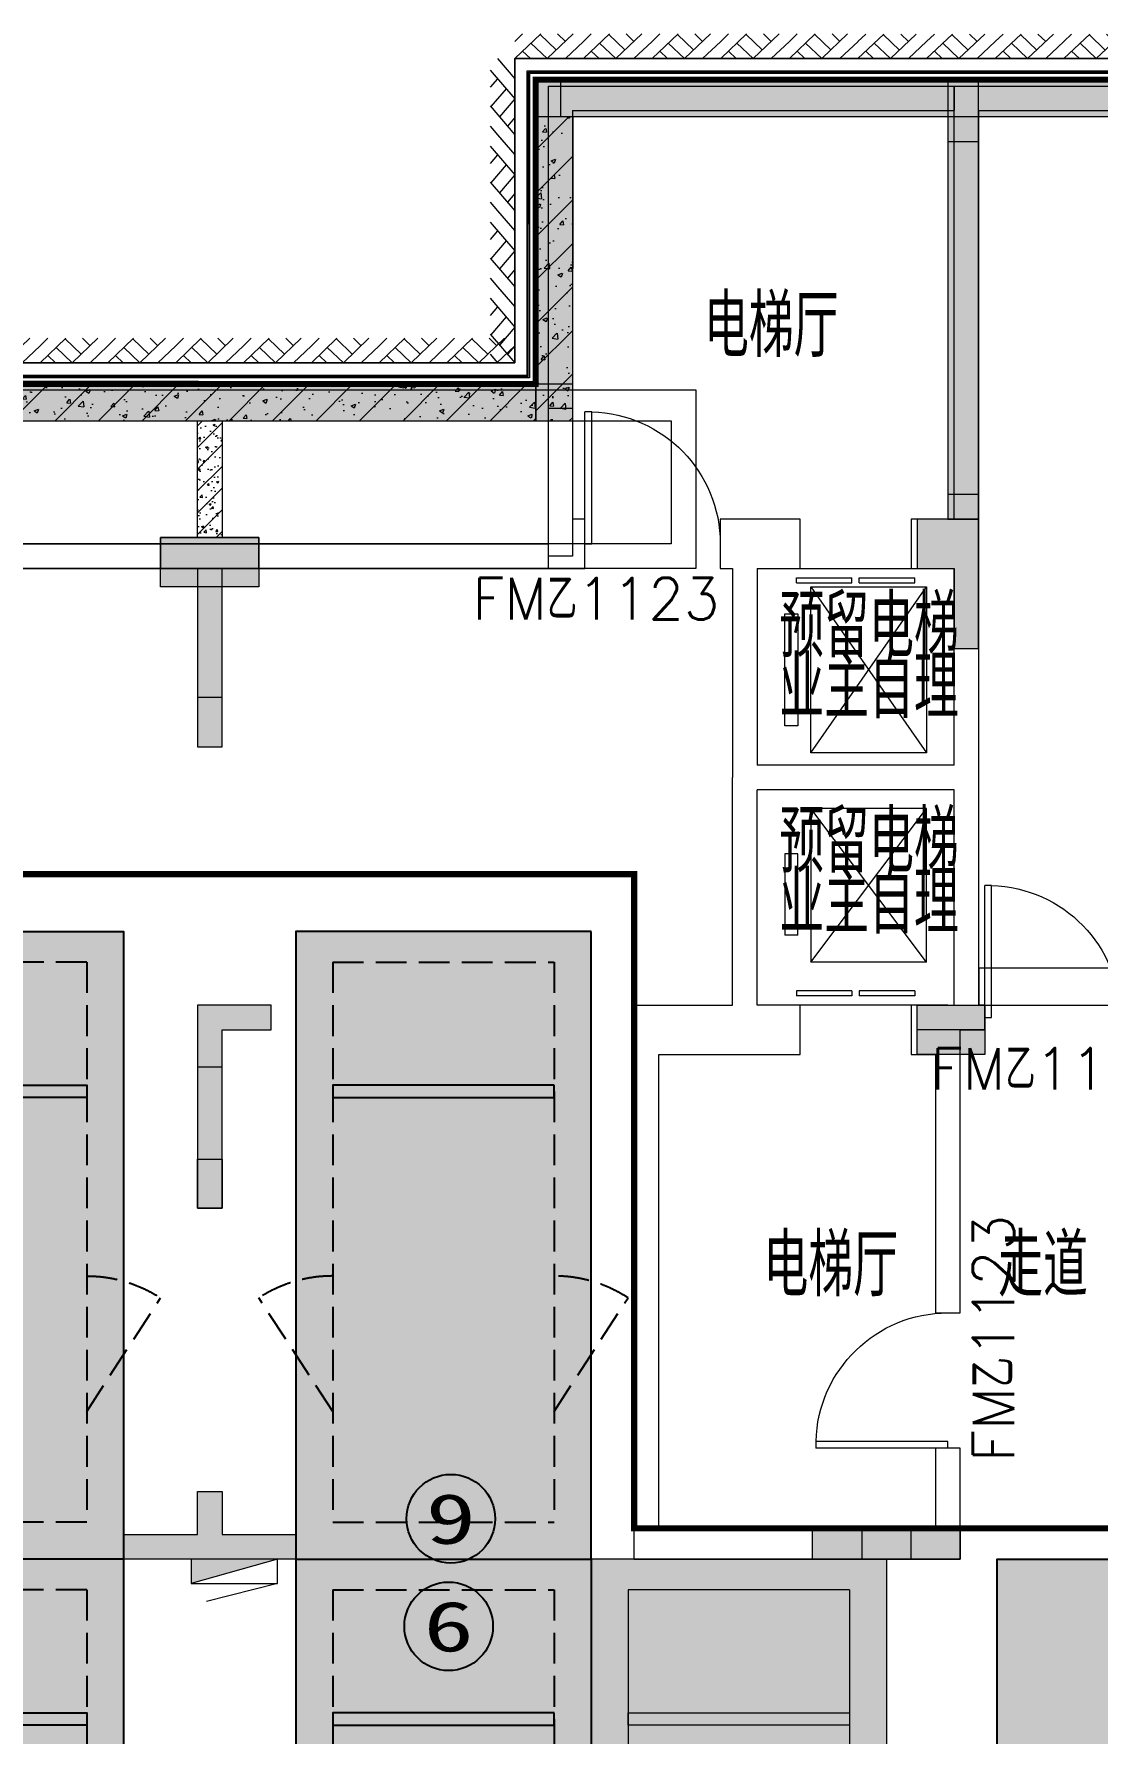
# Model space of a CAD drawing. Extents: x -264757 to 86229, y 4049843 to 4347093.
# Drawn here: x -87418 to -78778, y 4305894 to 4319701 of the extents above; entities that cross this region are included whole.
import ezdxf
from ezdxf.enums import TextEntityAlignment as Align

# ---------------------------------------------------------------- set-up
doc = ezdxf.new("R2010")
doc.units = 0
doc.header["$LTSCALE"] = 1000
doc.header["$MEASUREMENT"] = 0
doc.linetypes.add('AX-01DK-PB01$1$A-001-车位参照B1$0$A-001-车位参照B1$0$A-001-车位参照B1$0$A-H4-001-基本图形$0$A-001-车位B1$0$DASH', pattern=[0.35, 0.25, -0.1])
doc.linetypes.add('DASH', pattern=[0.35, 0.25, -0.1])
doc.layers.add('AX-01DK-PB01$0$AX-001DK-01-PB01-02$0$A-3-WinF(Text)', color=8, linetype='Continuous', plot=False)
for name, color, linetype in [('不利因素1-紧邻消火栓', 7, 'Continuous'), ('不利因素6-双面靠墙', 7, 'Continuous'), ('不可售车位', 255, 'Continuous'), ('子母车位', 7, 'Continuous'), ('普通车位', 7, 'Continuous')]:
    doc.layers.add(name, color=color, linetype=linetype)
doc.layers.add('无关图层', color=8, linetype='Continuous', lineweight=0)
doc.layers.add('车位归属楼栋范围线', color=7, linetype='Continuous', true_color=0x19e6c7)
doc.styles.add('AX-01DK-PB01$0$AX-001DK-01-PB01-02$0$_TCH_WINDOW', font='SIMPLEX', dxfattribs={"bigfont": 'GBCBIG'})
doc.styles.add('AX-01DK-PB01$0$Standard', font='gbenor.shx', dxfattribs={"bigfont": 'gbcbig.shx'})
doc.styles.add('SX-ACK-PB01-WNC-ALL$0$黑体', font='simhei.ttf')
doc.styles.add('黑体', font='simhei.ttf')

# ---------------------------------------------------------------- blocks, each defined once
blk = doc.blocks.new('A$C741380cb')
at = {"layer": '子母车位', "true_color": 0x0617f9}
h = blk.add_hatch(color=5, dxfattribs=at)
h.dxf.hatch_style = 1
h.paths.add_polyline_path([(2400, 0), (2400, -10400), (0, -10400), (0, 0)])
blk = doc.blocks.new('子母车位1')
at = {"layer": '子母车位', "color": 8, "linetype": 'AX-01DK-PB01$1$A-001-车位参照B1$0$A-001-车位参照B1$0$A-001-车位参照B1$0$A-H4-001-基本图形$0$A-001-车位B1$0$DASH'}
for p, q in [((330318, -478521), (332118, -478521)), ((330318, -478521), (330318, -483071, 0)), ((332118, -478521), (332118, -483071, 0)), ((330318, -483071, 0), (332118, -483071, 0)), ((330318, -483621, 0), (332118, -483621, 0)), ((330318, -483621, 0), (330318, -488371)), ((332118, -483621, 0), (332118, -488371)), ((330318, -488371), (332118, -488371))]:
    blk.add_line(p, q, dxfattribs=at)
at = {"layer": '子母车位', "color": 83}
for p, q in [((330018, -483371, 0), (330018, -488671)), ((330018, -483371, 0), (332418, -483371, 0)), ((332418, -483371, 0), (332418, -488671)), ((330018, -488671), (332418, -488671))]:
    blk.add_line(p, q, dxfattribs=at)
blk.add_lwpolyline([(332418, -478271), (330018, -478271), (330018, -483371), (332418, -483371)], close=True, dxfattribs=at)
at = {"layer": '子母车位'}
blk.add_lwpolyline([(332118, -479521), (330318, -479521), (330318, -479621), (332118, -479621)], close=True, dxfattribs=at)
at = {"layer": '子母车位', "linetype": 'AX-01DK-PB01$1$A-001-车位参照B1$0$A-001-车位参照B1$0$A-001-车位参照B1$0$A-H4-001-基本图形$0$A-001-车位B1$0$DASH'}
for points in [[(330318, -482171), (329718, -481249)], [(332118, -482171), (332718, -481249)]]:
    blk.add_lwpolyline(points, dxfattribs=at)
at = {"layer": '子母车位', "elevation": 0}
blk.add_lwpolyline([(332118, -484621), (330318, -484621), (330318, -484721), (332118, -484721)], close=True, dxfattribs=at)
at = {"layer": '子母车位', "linetype": 'AX-01DK-PB01$1$A-001-车位参照B1$0$A-001-车位参照B1$0$A-001-车位参照B1$0$A-H4-001-基本图形$0$A-001-车位B1$0$DASH', "elevation": 0}
for points in [[(330318, -487471), (329718, -486549)], [(332118, -487471), (332718, -486549)]]:
    blk.add_lwpolyline(points, dxfattribs=at)
at = {"layer": '子母车位', "linetype": 'AX-01DK-PB01$1$A-001-车位参照B1$0$A-001-车位参照B1$0$A-001-车位参照B1$0$A-H4-001-基本图形$0$A-001-车位B1$0$DASH'}
for centre, start, end in [((330318, -482171, 0), 89.9997, 123.0554), ((332118, -482171, 0), 56.9439, 89.9997), ((330318, -487471), 89.9997, 123.0554), ((332118, -487471), 56.9439, 89.9997)]:
    blk.add_arc(centre, 1100, start, end, dxfattribs=at)
at = {"layer": '子母车位', "rotation": 179.9996583709065}
blk.add_blockref('A$C741380cb', (332418, -488671), dxfattribs=at)
blk = doc.blocks.new('A$C7e5eb487')
at = {"layer": '普通车位', "true_color": 0xf18f8e}
h = blk.add_hatch(color=11, dxfattribs=at)
h.dxf.hatch_style = 1
h.paths.add_polyline_path([(2400, 0), (2400, -5300), (0, -5300), (0, 0)])
blk = doc.blocks.new('普通车位')
at = {"layer": '无关图层'}
for p, q in [((-2.253, 3.186), (0.077, 3.764)), ((1.352, -1.38), (0.077, 3.764)), ((-1.889, 2.967), (-0.142, 3.4)), ((1.001, -1.21), (-0.142, 3.4)), ((-0.977, -1.958), (-2.253, 3.186)), ((-0.746, -1.643), (-1.889, 2.967)), ((-0.746, -1.643), (1.001, -1.21)), ((-0.977, -1.958), (1.352, -1.38))]:
    blk.add_line(p, q, dxfattribs=at)
for points in [[(0.074, 2.527), (0.879, 1.777)], [(-1.673, 2.094), (-2.033, 1.054)]]:
    blk.add_lwpolyline(points, dxfattribs=at)
blk.add_lwpolyline([(0.76, -0.239), (-0.987, -0.673), (-1.011, -0.575), (0.736, -0.142)], close=True, dxfattribs=at)
for centre, start, end in [((0.074, 2.527), 283.9287, 316.9845), ((-1.673, 2.094), 250.873, 283.9287)]:
    blk.add_arc(centre, 1.1, start, end, dxfattribs=at)
at = {"layer": '普通车位', "xscale": -0.0009999999999999812, "yscale": 0.0009999999999999812, "zscale": 0.0009999999999999812, "rotation": 13.92873520577783}
blk.add_blockref('A$C7e5eb487', (0.077, 3.764), dxfattribs=at)
blk = doc.blocks.new('20200722.21175556')
at = {"layer": '不利因素1-紧邻消火栓', "true_color": 0x3c6a45}
h = blk.add_hatch(color=97, dxfattribs=at)
h.dxf.hatch_style = 1
edge = h.paths.add_edge_path()
edge.add_arc((360, 360), 360, 0, 360)
at = {"layer": '不利因素1-紧邻消火栓'}
blk.add_circle((360, 360), 360, dxfattribs=at)
at = {"layer": '不利因素1-紧邻消火栓', "style": '黑体', "width": 1.390625}
blk.add_text('9', height=407, dxfattribs=at).set_placement((156, 156), (564, 156), align=Align.FIT)
blk = doc.blocks.new('SX-ACK-PB01-WNC-ALL$0$20200722.21183455')
at = {"layer": '不利因素6-双面靠墙', "true_color": 0xf2b47b}
h = blk.add_hatch(color=31, dxfattribs=at)
h.dxf.hatch_style = 1
edge = h.paths.add_edge_path()
edge.add_arc((360, 360), 360, 0, 360)
at = {"layer": '不利因素6-双面靠墙'}
blk.add_circle((360, 360), 360, dxfattribs=at)
at = {"layer": '不利因素6-双面靠墙', "style": 'SX-ACK-PB01-WNC-ALL$0$黑体', "width": 1.390625}
blk.add_text('6', height=407, dxfattribs=at).set_placement((156, 156), (564, 156), align=Align.FIT)
blk = doc.blocks.new('销控车位')
at = {"layer": '不可售车位', "true_color": 0x757b8a}
h = blk.add_hatch(color=8, dxfattribs=at)
h.dxf.hatch_style = 1
h.paths.add_polyline_path([(2400, 0), (2400, -5300), (0, -5300), (0, 0)])
at = {"layer": '不可售车位', "color": 8, "true_color": 0x757b8a}
blk.add_lwpolyline([(2400, 0), (2400, -5300), (0, -5300), (0, 0)], close=True, dxfattribs=at)
blk = doc.blocks.new('AX-01DK-PB01$1$$LinePat$素土夯实')
at = {"layer": '无关图层'}
for p, q in [((0, -210), (210, 0)), ((120, -300), (420, 0)), ((420, 0), (608, -188)), ((495, -300), (795, 0)), ((615, 0), (705, -90)), ((315, -105), (502, -293)), ((210, -210), (300, -300)), ((705, -300), (795, -210))]:
    blk.add_line(p, q, dxfattribs=at)
blk = doc.blocks.new('AX-01DK-PB01$0$AX-001DK-01-PP01$0$AX-001DK-01-PP01$0$$DORLIB2D$00000127')
at = {"layer": '无关图层'}
for points in [[(-0.533, 0.795), (-0.533, 0.69)], [(-0.033, 0.795), (-0.533, 0.795)], [(-0.033, 0.795), (-0.033, 0.69)], [(0.533, 0.795), (0.033, 0.795)], [(0.033, 0.795), (0.033, 0.69)], [(0.533, 0.795), (0.533, 0.69)], [(-0.033, 0.69), (-0.533, 0.69)], [(0.533, 0.69), (0.033, 0.69)], [(0.5, 0.5), (-0.5, 0.5)]]:
    blk.add_lwpolyline(points, dxfattribs=at)
blk = doc.blocks.new('AX-01DK-PB01$0$$DorLib2D$00000001')
at = {"layer": '无关图层'}
for p, q in [((0.45, 0.975), (0.5, 0.975)), ((0.45, 0), (0.45, 0.975)), ((0.5, 0), (0.5, 0.975)), ((0.5, 0), (0.45, 0))]:
    blk.add_line(p, q, dxfattribs=at)
at = {"layer": '无关图层', "lineweight": 13}
blk.add_arc((0.475, 0), 0.975, 91.4693, 180, dxfattribs=at)
blk = doc.blocks.new('PX-03CK-XHS$1$$TWTSYS$00000508')
at = {"layer": '无关图层'}
for p, q in [((-0.5, 0.5), (0.324, 1.224)), ((-0.5, 0.5), (-0.5, -0.5)), ((-0.5, -0.5), (0.5, 0.5)), ((0.5, 0.5), (-0.5, 0.5)), ((0.5, -0.5), (0.5, 0.5)), ((-0.5, -0.5), (0.5, -0.5))]:
    blk.add_line(p, q, dxfattribs=at)
blk.add_solid([(0.5, -0.5), (0.5, 0.5), (-0.5, -0.5)], dxfattribs=at)

msp = doc.modelspace()

# ---------------------------------------------------------------- hatches: boundary and pattern name
at = {"layer": '无关图层'}
for points in [[(-83039.1, 4319030.2), (-83339, 4319330.2), (-83339.6, 4316857.8), (-83039.7, 4316557.8)], [(-83139.1, 4319030.2), (-73939.1, 4319030.2), (-73639.1, 4319330.2), (-83139.1, 4319330.2)], [(-79739.9, 4319328.1), (-79989.9, 4319328.1), (-79989.9, 4318828.1), (-79739.9, 4318828.1)], [(-88839.4, 4316557.8), (-83039.7, 4316557.8), (-83039.7, 4316857.8), (-88839.4, 4316857.8)], [(-79939.9, 4315358), (-79939.9, 4314708), (-79739.9, 4314708), (-79739.9, 4315958), (-79989.9, 4315958), (-79989.9, 4315758), (-80239.9, 4315758), (-80239.9, 4315358)], [(-86389.4, 4315608), (-85589, 4315608), (-85589, 4315208), (-86389.4, 4315208)], [(-86089.2, 4313908), (-85889.2, 4313908), (-85889.2, 4314308), (-86089.2, 4314308)], [(-85489, 4311808), (-86089, 4311808), (-86089, 4311308), (-85889, 4311308), (-85889, 4311608), (-85489, 4311608)], [(-79689.7, 4311807.8), (-79689.7, 4311407.8), (-80239.7, 4311407.8), (-80239.7, 4311807.8)], [(-85889, 4310158), (-86089, 4310158), (-86089, 4310558), (-85889, 4310558)], [(-85889.2, 4307508), (-85289.2, 4307508), (-85289.2, 4307308), (-86689.2, 4307308), (-86689.2, 4307508), (-86089.2, 4307508), (-86089.2, 4307858), (-85889.2, 4307858)], [(-80689.6, 4307307.8), (-81089.6, 4307307.8), (-81089.6, 4307557.8), (-80689.6, 4307557.8)], [(-79889.7, 4307307.8), (-80289.7, 4307307.8), (-80289.7, 4307557.8), (-79889.7, 4307557.8)]]:
    msp.add_hatch(color=256, dxfattribs=at).paths.add_polyline_path(points)
h = msp.add_hatch(dxfattribs=at)
h.set_pattern_fill('ARMORED', color=256, scale=50, style=0)
h.set_pattern_definition([(50, (-19706.5, 213900.78), (358.630091, -31.376067), [37.5, -412.5]), (355, (-19706.5, 213900.8), (-69.375667, 376.096067), [30, -330]), (100.4514, (-19676.6, 213898.17), (289.25469, 344.71977), [31.870095, -350.571056]), (46.1842, (-19706.5, 214000.8), (533.620524, -82.759507), [56.25, -618.75]), (96.6356, (-19662.03, 213993.9), (467.33135, 487.058935), [47.805144, -525.8565]), (351.1842, (-19706.5, 214000.8), (467.33097, 487.0593), [45, -495]), (21, (-19656.5, 213975.78), (298.453526, -201.309445), [37.5, -412.5]), (326, (-19656.5, 213975.8), (121.657666, 362.575023), [30, -330]), (71.4514, (-19631.63, 213959), (420.111314, 161.265248), [31.870095, -350.571056]), (37.5, (-19706.5, 213900.78), (6.0799277, 166.446927), [0, -326, 0, -335, 0, -331.25]), (7.5, (-19706.5, 213900.78), (131.534769, 197.205856), [0, -191, 0, -318.5, 0, -126.25]), (327.5, (-19818, 213900.78), (266.911218, -11.277436), [0, -125, 0, -390, 0, -517.5]), (317.5, (-19868, 213900.78), (291.593085, 50.052491), [0, -162.5, 0, -259, 0, -367.5]), (45, (-19706.5, 213900.78), (-176.776695, 176.776695), [])])
h.paths.add_polyline_path([(-83339.4, 4319328.8), (-73639.4, 4319329), (-73639.4, 4319029), (-83339.4, 4319028.8)])
h = msp.add_hatch(color=256, dxfattribs=at)
h.dxf.hatch_style = 1
h.paths.add_polyline_path([(-79989.9, 4319328.1), (-79739.9, 4319328.1), (-79739.9, 4315758), (-79989.9, 4315758)])
h = msp.add_hatch(dxfattribs=at)
h.set_pattern_fill('ARMORED', color=256, scale=50, style=0)
h.set_pattern_definition([(50, (5600.16, -50.47), (358.630091, -31.376067), [37.5, -412.5]), (355, (5600.16, -50.47), (-69.375667, 376.096067), [30, -330]), (100.4514, (5630.04, -53.1), (289.25469, 344.71977), [31.870095, -350.571056]), (46.1842, (5600.16, 49.53), (533.620524, -82.759507), [56.25, -618.75]), (96.6356, (5644.6, 42.63), (467.33135, 487.058935), [47.805144, -525.8565]), (351.1842, (5600.16, 49.53), (467.33097, 487.0593), [45, -495]), (21, (5650.16, 24.53), (298.453526, -201.309445), [37.5, -412.5]), (326, (5650.16, 24.53), (121.657666, 362.575023), [30, -330]), (71.4514, (5675.03, 7.76), (420.111314, 161.265248), [31.870095, -350.571056]), (37.5, (5600.16, -50.47), (6.0799277, 166.446927), [0, -326, 0, -335, 0, -331.25]), (7.5, (5600.16, -50.47), (131.534769, 197.205856), [0, -191, 0, -318.5, 0, -126.25]), (327.5, (5488.66, -50.47), (266.911218, -11.277436), [0, -125, 0, -390, 0, -517.5]), (317.5, (5438.66, -50.47), (291.593085, 50.052491), [0, -162.5, 0, -259, 0, -367.5]), (45, (5600.16, -50.47), (-176.776695, 176.776695), [])])
h.paths.add_polyline_path([(-83039.4, 4319027.6), (-83339.6, 4319027.6), (-83339.6, 4316557.8), (-83039.4, 4316557.8)])
h = msp.add_hatch(dxfattribs=at)
h.set_pattern_fill('ARMORED', color=256, scale=50, style=0)
h.set_pattern_definition([(50, (-19706.68, 215349.77), (358.630091, -31.376067), [37.5, -412.5]), (355, (-19706.68, 215349.77), (-69.375667, 376.096067), [30, -330]), (100.4514, (-19676.8, 215347.15), (289.25469, 344.71977), [31.870095, -350.571056]), (46.1842, (-19706.68, 215449.77), (533.620524, -82.759507), [56.25, -618.75]), (96.6356, (-19662.2, 215442.87), (467.33135, 487.058935), [47.805144, -525.8565]), (351.1842, (-19706.7, 215449.77), (467.33097, 487.0593), [45, -495]), (21, (-19656.68, 215424.77), (298.453526, -201.309445), [37.5, -412.5]), (326, (-19656.68, 215424.77), (121.657666, 362.575023), [30, -330]), (71.4514, (-19631.8, 215408), (420.111314, 161.265248), [31.870095, -350.571056]), (37.5, (-19706.68, 215349.77), (6.0799277, 166.446927), [0, -326, 0, -335, 0, -331.25]), (7.5, (-19706.68, 215349.77), (131.534769, 197.205856), [0, -191, 0, -318.5, 0, -126.25]), (327.5, (-19818.18, 215349.77), (266.911218, -11.277436), [0, -125, 0, -390, 0, -517.5]), (317.5, (-19868.18, 215349.77), (291.593085, 50.052491), [0, -162.5, 0, -259, 0, -367.5]), (45, (-19706.68, 215349.77), (-176.776695, 176.776695), [])])
h.paths.add_polyline_path([(-83339.4, 4316557.8), (-88639.3, 4316557.8), (-88639.4, 4316857.7), (-83339.4, 4316857.8)])
h = msp.add_hatch(dxfattribs=at)
h.set_pattern_fill('ARMORED', color=256, scale=25, style=0)
h.set_pattern_definition([(50, (-101089.75, 4303108.02), (179.315, -15.688), [18.75, -206.25]), (355, (-101089.75, 4303108.02), (-34.6878, 188.048), [15, -165]), (100.4514, (-101074.8, 4303106.71), (144.6273, 172.3599), [15.935, -175.2855]), (46.1842, (-101089.75, 4303158.02), (266.8103, -41.3798), [28.125, -309.375]), (96.6356, (-101067.5, 4303154.57), (233.6657, 243.5295), [23.9026, -262.9282]), (351.1842, (-101089.75, 4303158.02), (233.6655, 243.5297), [22.5, -247.5]), (21, (-101064.75, 4303145.52), (149.2268, -100.6547), [18.75, -206.25]), (326, (-101064.75, 4303145.52), (60.8288, 181.2875), [15, -165]), (71.4514, (-101052.31, 4303137.13), (210.0557, 80.6326), [15.935, -175.2855]), (37.5, (-101089.746, 4303108.02), (3.03996, 83.22346), [0, -163, 0, -167.5, 0, -165.625]), (7.5, (-101089.75, 4303108.02), (65.7674, 98.60293), [0, -95.5, 0, -159.25, 0, -63.125]), (327.5, (-101145.496, 4303108.02), (133.4556, -5.63872), [0, -62.5, 0, -195, 0, -258.75]), (317.5, (-101170.5, 4303108.02), (145.79654, 25.02625), [0, -81.25, 0, -129.5, 0, -183.75]), (45, (-101089.75, 4303108.02), (-88.38835, 88.38835), [])])
h.paths.add_polyline_path([(-85889.4, 4315608), (-86089.4, 4315608), (-86089.4, 4316557.8), (-85889.4, 4316557.8)])
h = msp.add_hatch(color=256, dxfattribs=at)
h.dxf.hatch_style = 1
h.paths.add_polyline_path([(-80239.9, 4315758), (-80239.9, 4315358), (-79939.9, 4315358), (-79939.9, 4314708), (-79739.9, 4314708), (-79739.9, 4315758)])
h = msp.add_hatch(color=256, dxfattribs=at)
h.dxf.hatch_style = 1
h.paths.add_polyline_path([(-86089.4, 4313908), (-85889.4, 4313908), (-85889.4, 4315358), (-85589.4, 4315358), (-85589.4, 4315608), (-86389.4, 4315608), (-86389.4, 4315358), (-86089.4, 4315358)])
h = msp.add_hatch(color=256, dxfattribs=at)
h.dxf.hatch_style = 1
h.paths.add_polyline_path([(-86089.2, 4310158), (-85889.2, 4310158), (-85889, 4311608), (-85489, 4311608), (-85489, 4311808), (-86089.2, 4311808)])
h = msp.add_hatch(color=256, dxfattribs=at)
h.dxf.hatch_style = 1
h.paths.add_polyline_path([(-79689.7, 4311607.8), (-80239.7, 4311607.8), (-80239.7, 4311807.8), (-79689.7, 4311807.8)])
h = msp.add_hatch(color=256, dxfattribs=at)
h.dxf.hatch_style = 1
h.paths.add_polyline_path([(-78589.7, 4311607.8), (-78589.7, 4311207.8), (-78389.7, 4311207.8), (-78389.7, 4311607.8), (-76889.6, 4311607.8), (-76889.6, 4311807.8), (-77239.7, 4311807.8), (-77239.7, 4311807.8), (-79739.7, 4311807.8), (-79739.7, 4311807.8), (-78589.9, 4311807.8), (-78589.9, 4311607.8)])
h = msp.add_hatch(color=256, dxfattribs=at)
h.dxf.hatch_style = 1
h.paths.add_polyline_path([(-86689.2, 4307508), (-86089.2, 4307508), (-86089.2, 4307858), (-85889.2, 4307858), (-85889.2, 4307508), (-85289.2, 4307508), (-85289.2, 4307308), (-86689.2, 4307308)])
h = msp.add_hatch(color=256, dxfattribs=at)
h.dxf.hatch_style = 1
h.paths.add_polyline_path([(-81089.7, 4307557.8), (-79889.7, 4307557.8), (-79889.7, 4307307.8), (-81089.7, 4307307.8)])

# ---------------------------------------------------------------- linework, layer by layer
for p, q in [((-83509.4, 4319500.7), (-83510, 4317027.9)), ((-83510, 4317027.9), (-83509.4, 4319500.7)), ((-73469.5, 4319500.2), (-83509.4, 4319500.7)), ((-83509.4, 4319500.7), (-73469.5, 4319500.2)), ((-83410, 4316927.9), (-83409.4, 4319400.7)), ((-83409.4, 4319400.7), (-73569.5, 4319400.2)), ((-83400, 4316917.9), (-83399.4, 4319390.7)), ((-83399.4, 4319390.7), (-73579.5, 4319390.2)), ((-83389.4, 4319380.7), (-83390, 4316907.9)), ((-73589.5, 4319380.2), (-83389.4, 4319380.7)), ((-83339, 4319330.2), (-83339.6, 4316857.8)), ((-83239.6, 4319278), (-83239.6, 4315358)), ((-83239.6, 4319278), (-79939.6, 4319278)), ((-83139.1, 4319330.2), (-73639.1, 4319330.2)), ((-83139.1, 4319330.2), (-83139.1, 4319030.2)), ((-79939.6, 4319278), (-77039.6, 4319278)), ((-79939.6, 4315758), (-79939.6, 4319278)), ((-79939.6, 4319278), (-79939.6, 4319078)), ((-83139.1, 4319030.2), (-73939.1, 4319030.2)), ((-83039.1, 4319030.2), (-83039.7, 4316557.8)), ((-83039.6, 4319078), (-83039.6, 4315758)), ((-83039.6, 4319078), (-79939.6, 4319078)), ((-79739.6, 4319078), (-77239.6, 4319078)), ((-79739.6, 4315458), (-79739.6, 4319078)), ((-83510, 4317027.9), (-88469.8, 4317027.7)), ((-88469.8, 4317027.7), (-83510, 4317027.9)), ((-83390, 4316907.9), (-88589.8, 4316907.7)), ((-88579.8, 4316917.7), (-83400, 4316917.9)), ((-88569.8, 4316927.7), (-83410, 4316927.9)), ((-88839.4, 4316857.8), (-83039.7, 4316857.8)), ((-83039.7, 4316857.8), (-83039.7, 4316557.8)), ((-83239.7, 4316657.8), (-83239.7, 4315458)), ((-83039.7, 4316657.8), (-83239.7, 4316657.8)), ((-83039.7, 4316657.8), (-83039.7, 4315458)), ((-88839.4, 4316557.8), (-83039.7, 4316557.8)), ((-82939.7, 4315758), (-83039.6, 4315758)), ((-82939.7, 4315358), (-82939.7, 4315758)), ((-81639.6, 4315758), (-81839.7, 4315758)), ((-81839.7, 4315758), (-81839.7, 4315358)), ((-81189.6, 4315758), (-81639.6, 4315758)), ((-81189.6, 4315358), (-81189.6, 4315758)), ((-79939.6, 4315758), (-80289.6, 4315758)), ((-80289.6, 4315758), (-80289.6, 4315358)), ((-88739.4, 4315558), (-83239.7, 4315558)), ((-88939.4, 4315358), (-83039.8, 4315358)), ((-83039.7, 4315458), (-83239.7, 4315458)), ((-83239.6, 4315358), (-82939.7, 4315358)), ((-81839.7, 4315358), (-81739.6, 4315358)), ((-81739.6, 4315358), (-81739.6, 4313658)), ((-81539.6, 4315358), (-81539.6, 4313758)), ((-81539.6, 4315358), (-81189.6, 4315358)), ((-80289.6, 4315358), (-79939.6, 4315358)), ((-79939.6, 4313758), (-79939.6, 4315358)), ((-79739.6, 4313658), (-79739.6, 4315458)), ((-79939.6, 4313758), (-81539.6, 4313758)), ((-81739.6, 4311808), (-81739.6, 4313658)), ((-79739.6, 4311808), (-79739.6, 4313658)), ((-79939.6, 4313558), (-81539.6, 4313558)), ((-81539.6, 4311808), (-81539.6, 4313558)), ((-79939.6, 4311808), (-79939.6, 4313558)), ((-80164.6, 4313408), (-81104.6, 4313408)), ((-81104.6, 4313408), (-81104.6, 4312158)), ((-81104.6, 4312158), (-80164.6, 4313408)), ((-80164.6, 4312158), (-81104.6, 4313408)), ((-80164.6, 4312158), (-80164.6, 4313408)), ((-81209.6, 4313038), (-81314.6, 4313038)), ((-81314.6, 4313038), (-81314.6, 4312378)), ((-81209.6, 4312378), (-81209.6, 4313038)), ((-81209.6, 4312378), (-81314.6, 4312378)), ((-82539.6, 4307308), (-82539.6, 4311808)), ((-82539.6, 4311808), (-81739.6, 4311808)), ((-81189.6, 4311808), (-81539.6, 4311808)), ((-81189.6, 4311408), (-81189.6, 4311808)), ((-79989.7, 4311808), (-80289.6, 4311808)), ((-80289.6, 4311808), (-80289.6, 4311408)), ((-79989.7, 4311808), (-79939.6, 4311808)), ((-79689.2, 4311808), (-79739.6, 4311808)), ((-79689.2, 4311608), (-79689.2, 4311808)), ((-79889.7, 4309308), (-79889.7, 4311608)), ((-79889.7, 4311608), (-79839.6, 4311608)), ((-79839.6, 4311608), (-79689.2, 4311608)), ((-82339.6, 4307558), (-82339.6, 4311408)), ((-82339.6, 4311408), (-81639.6, 4311408)), ((-81639.6, 4311408), (-81189.6, 4311408)), ((-80289.6, 4311408), (-80089.7, 4311408)), ((-80089.7, 4311408), (-80089.7, 4309308)), ((-80089.7, 4309308), (-79889.7, 4309308)), ((-79889.7, 4308208), (-80089.7, 4308208)), ((-80089.7, 4308208), (-80089.7, 4307558)), ((-79889.7, 4307308), (-79889.7, 4308208)), ((-82339.6, 4307558), (-80089.7, 4307558)), ((-82539.6, 4307308), (-79889.7, 4307308))]:
    msp.add_line(p, q, dxfattribs=at)
for points in [[(-83339.4, 4319328.8), (-73639.4, 4319329), (-73639.4, 4319029), (-83339.4, 4319028.8)], [(-79739.9, 4319328.1), (-79989.9, 4319328.1), (-79989.9, 4318828.1), (-79739.9, 4318828.1)], [(-83039.4, 4319027.6), (-83339.6, 4319027.6), (-83339.6, 4316557.8), (-83039.4, 4316557.8)], [(-88639.3, 4316557.8), (-83339.4, 4316557.8), (-83339.4, 4316857.8), (-88639.3, 4316857.8)], [(-89738.8, 4315558), (-89738.8, 4316558), (-82239.2, 4316558), (-82239.2, 4315558)], [(-85889.4, 4315608), (-86089.4, 4315608), (-86089.4, 4316557.8), (-85889.4, 4316557.8)], [(-79939.9, 4315358), (-79939.9, 4314708), (-79739.9, 4314708), (-79739.9, 4315958), (-79989.9, 4315958), (-79989.9, 4315758), (-80239.9, 4315758), (-80239.9, 4315358)], [(-80239.9, 4315758), (-80239.9, 4315358), (-79939.9, 4315358), (-79939.9, 4314708), (-79739.9, 4314708), (-79739.9, 4315758)], [(-86389.4, 4315608), (-85589, 4315608), (-85589, 4315208), (-86389.4, 4315208)], [(-81104.6, 4315208), (-80164.6, 4315208), (-80164.6, 4313858), (-81104.6, 4313858)], [(-81314.6, 4314988), (-81209.6, 4314988), (-81209.6, 4314078), (-81314.6, 4314078)], [(-86089.2, 4313908), (-85889.2, 4313908), (-85889.2, 4314308), (-86089.2, 4314308)], [(-86089.2, 4310158), (-85889.2, 4310158), (-85889, 4311608), (-85489, 4311608), (-85489, 4311808), (-85489, 4311808), (-86089.2, 4311808)], [(-85489, 4311808), (-86089, 4311808), (-86089, 4311308), (-85889, 4311308), (-85889, 4311608), (-85489, 4311608)], [(-79689.7, 4311607.8), (-80239.7, 4311607.8), (-80239.7, 4311807.8), (-79689.7, 4311807.8)], [(-79689.7, 4311807.8), (-79689.7, 4311407.8), (-80239.7, 4311407.8), (-80239.7, 4311807.8)], [(-85889, 4310158), (-86089, 4310158), (-86089, 4310558), (-85889, 4310558)], [(-86689.2, 4307508), (-86089.2, 4307508), (-86089.2, 4307858), (-85889.2, 4307858), (-85889.2, 4307508), (-85289.2, 4307508), (-85289.2, 4307308), (-86689.2, 4307308)], [(-85889.2, 4307508), (-85289.2, 4307508), (-85289.2, 4307308), (-86689.2, 4307308), (-86689.2, 4307508), (-86089.2, 4307508), (-86089.2, 4307858), (-85889.2, 4307858)], [(-81089.7, 4307557.8), (-79889.7, 4307557.8), (-79889.7, 4307307.8), (-81089.7, 4307307.8)], [(-80689.6, 4307307.8), (-81089.6, 4307307.8), (-81089.6, 4307557.8), (-80689.6, 4307557.8)], [(-79889.7, 4307307.8), (-80289.7, 4307307.8), (-80289.7, 4307557.8), (-79889.7, 4307557.8)]]:
    msp.add_lwpolyline(points, close=True, dxfattribs=at)
at = {"layer": '无关图层', "ltscale": 0.5}
for points in [[(-79739.9, 4319328.1), (-79989.9, 4319328.1), (-79989.9, 4315758), (-79739.9, 4315758)], [(-86089.4, 4313908), (-85889.4, 4313908), (-85889.4, 4315358), (-85589.4, 4315358), (-85589.4, 4315608), (-86389.4, 4315608), (-86389.4, 4315358), (-86089.4, 4315358)]]:
    msp.add_lwpolyline(points, close=True, dxfattribs=at)
at = {"layer": '无关图层'}
for points in [[(-89039, 4315358), (-89938.8, 4315358), (-89938.8, 4316808), (-82039.2, 4316808), (-82039.2, 4315358), (-89039, 4315358)], [(-81104.6, 4313858), (-80164.6, 4315208)], [(-81104.6, 4315208), (-80164.6, 4313858)], [(-80164.6, 4312158), (-81104.6, 4312158)], [(-77239.6, 4311809), (-77239.6, 4312109), (-79739.6, 4312109), (-79739.6, 4311809), (-77239.6, 4311808), (-77239.6, 4312109)]]:
    msp.add_lwpolyline(points, dxfattribs=at)
at = {"layer": '车位归属楼栋范围线', "linetype": 'DASH', "ltscale": 5, "const_width": 50}
msp.add_lwpolyline([(-91675.2, 4296522.8), (-91675.2, 4303108), (-101089.7, 4303108), (-101089.7, 4307258), (-102589.6, 4307258), (-102589.6, 4309208), (-101089.7, 4309208), (-101089.7, 4316858), (-98339.4, 4316857.6), (-98339.4, 4319328), (-88639.4, 4319328), (-88639.3, 4316857.8), (-83339.6, 4316856.5), (-83339.7, 4319328.8), (-73639.4, 4319328.8), (-73639.4, 4316859.2), (-68339, 4316859.2), (-68339.1, 4319330.2), (-58639, 4319330.2), (-58639.4, 4316857.6), (-55889.3, 4316857.4), (-55889.3, 4313051.8), (-52505.7, 4313051.8)], dxfattribs=at)
msp.add_lwpolyline([(-91489.1, 4261290.7), (-78839.6, 4261290.7), (-78839.6, 4267288), (-69884.5, 4267288), (-69884.5, 4261658.5), (-69884.5, 4260878), (-54338.3, 4260878), (-54338.3, 4272552.9), (-61895.3, 4272552.9), (-61895.3, 4307557.8), (-67539.6, 4307557.8), (-67539.6, 4313016.8), (-74742.8, 4313016.8), (-74742.8, 4307558), (-82539.6, 4307558), (-82539.6, 4312873.6), (-89438.8, 4312873.6), (-89438.8, 4307558), (-91789.2, 4307558), (-91790.5, 4278306.9), (-91537.9, 4278306.9)], close=True, dxfattribs=at)

# ---------------------------------------------------------------- block references
at = {"layer": '不利因素1-紧邻消火栓'}
msp.add_blockref('20200722.21175556', (-84389.6, 4307275.8, 0), dxfattribs=at)
at = {"layer": '不利因素6-双面靠墙'}
msp.add_blockref('SX-ACK-PB01-WNC-ALL$0$20200722.21183455', (-84407.3, 4306401.2, 0), dxfattribs=at)
at = {"layer": '不可售车位'}
msp.add_blockref('销控车位', (-79589.6, 4307308), dxfattribs=at)
at = {"layer": '子母车位', "xscale": -1, "rotation": 359.9996583709064}
msp.add_blockref('子母车位1', (243332, 4790677.1), dxfattribs=at)
at = {"layer": '子母车位', "rotation": 0.0003416290935707719}
msp.add_blockref('子母车位1', (-415310.6, 4790677.1), dxfattribs=at)
at = {"layer": '无关图层'}
for name, p, xscale, yscale, zscale, rotation in [('AX-01DK-PB01$1$$LinePat$素土夯实', (-82951.6, 4319500.7), 0.7016028737103506, 0.6666666666666666, 0.6666666666666666, 179.9970019948883), ('AX-01DK-PB01$1$$LinePat$素土夯实', (-82393.9, 4319500.7), 0.7016028737103506, 0.6666666666666666, 0.6666666666666666, 179.9970019948883), ('AX-01DK-PB01$1$$LinePat$素土夯实', (-81836.1, 4319500.6), 0.7016028737103506, 0.6666666666666666, 0.6666666666666666, 179.9970019948883), ('AX-01DK-PB01$1$$LinePat$素土夯实', (-81278.3, 4319500.6), 0.7016028737103506, 0.6666666666666666, 0.6666666666666666, 179.9970019948883), ('AX-01DK-PB01$1$$LinePat$素土夯实', (-80720.5, 4319500.6), 0.7016028737103506, 0.6666666666666666, 0.6666666666666666, 179.9970019948883), ('AX-01DK-PB01$1$$LinePat$素土夯实', (-80162.8, 4319500.5), 0.7016028737103506, 0.6666666666666666, 0.6666666666666666, 179.9970019948883), ('AX-01DK-PB01$1$$LinePat$素土夯实', (-79605, 4319500.5), 0.7016028737103506, 0.6666666666666666, 0.6666666666666666, 179.9970019948883), ('AX-01DK-PB01$1$$LinePat$素土夯实', (-79047.2, 4319500.5), 0.7016028737103506, 0.6666666666666666, 0.6666666666666666, 179.9970019948883), ('AX-01DK-PB01$1$$LinePat$素土夯实', (-78489.4, 4319500.5), 0.7016028737103506, 0.6666666666666666, 0.6666666666666666, 179.9970019948883), ('AX-01DK-PB01$1$$LinePat$素土夯实', (-83509.4, 4319500.7), 0.7776094692413031, 0.6666666666666666, 0.6666666666666666, 269.9868726456922), ('AX-01DK-PB01$1$$LinePat$素土夯实', (-83509.6, 4318882.5), 0.7776094692413031, 0.6666666666666666, 0.6666666666666666, 269.9868726456922), ('AX-01DK-PB01$1$$LinePat$素土夯实', (-83509.7, 4318264.3), 0.7776094692413031, 0.6666666666666666, 0.6666666666666666, 269.9868726456922), ('AX-01DK-PB01$1$$LinePat$素土夯实', (-83509.8, 4317646.1), 0.7776094692413031, 0.6666666666666666, 0.6666666666666666, 269.9868726456922), ('AX-01DK-PB01$1$$LinePat$素土夯实', (-87367.6, 4317027.7), 0.6932020852786814, 0.6666666666666666, 0.6666666666666666, 180.0030027631775), ('AX-01DK-PB01$1$$LinePat$素土夯实', (-86816.5, 4317027.7), 0.6932020852786814, 0.6666666666666666, 0.6666666666666666, 180.0030027631775), ('AX-01DK-PB01$1$$LinePat$素土夯实', (-86265.5, 4317027.8), 0.6932020852786814, 0.6666666666666666, 0.6666666666666666, 180.0030027631775), ('AX-01DK-PB01$1$$LinePat$素土夯实', (-85714.4, 4317027.8), 0.6932020852786814, 0.6666666666666666, 0.6666666666666666, 180.0030027631775), ('AX-01DK-PB01$1$$LinePat$素土夯实', (-85163.3, 4317027.8), 0.6932020852786814, 0.6666666666666666, 0.6666666666666666, 180.0030027631775), ('AX-01DK-PB01$1$$LinePat$素土夯实', (-84612.2, 4317027.9), 0.6932020852786814, 0.6666666666666666, 0.6666666666666666, 180.0030027631775), ('AX-01DK-PB01$1$$LinePat$素土夯实', (-84061.1, 4317027.9), 0.6932020852786814, 0.6666666666666666, 0.6666666666666666, 180.0030027631775), ('AX-01DK-PB01$1$$LinePat$素土夯实', (-83510, 4317027.9), 0.6932020852786814, 0.6666666666666666, 0.6666666666666666, 180.0030027631775), ('AX-01DK-PB01$0$AX-001DK-01-PP01$0$AX-001DK-01-PP01$0$$DORLIB2D$00000127', (-80739.6, 4315558), -900, -400, 400, 359.999999999911), ('AX-01DK-PB01$0$AX-001DK-01-PP01$0$AX-001DK-01-PP01$0$$DORLIB2D$00000127', (-80739.6, 4311608), 900, 400, 400, 7.180257954554965e-09), ('PX-03CK-XHS$1$$TWTSYS$00000508', (-85789.1, 4307208), 700, 200, 700, 180)]:
    msp.add_blockref(name, p, dxfattribs=dict(at, xscale=xscale, yscale=yscale, zscale=zscale, rotation=rotation))
ref = msp.add_blockref('AX-01DK-PB01$0$$DorLib2D$00000001', (-82389.7, 4315558), dxfattribs=dict(at, xscale=-1100, yscale=1100, zscale=400, rotation=359.9999999998932))
ref.add_attrib('A', 'FM乙1123', (-83855, 4314942.8), dxfattribs={"layer": 'AX-01DK-PB01$0$AX-001DK-01-PB01-02$0$A-3-WinF(Text)', "height": 337.59, "style": 'AX-01DK-PB01$0$AX-001DK-01-PB01-02$0$_TCH_WINDOW'})
ref = msp.add_blockref('AX-01DK-PB01$0$$DorLib2D$00000001', (-79139.2, 4311708), dxfattribs=dict(at, xscale=1100, yscale=-1100, zscale=200, rotation=180))
ref.add_attrib('A', 'FM乙1123', (-80130.2, 4311122.8), dxfattribs={"layer": 'AX-01DK-PB01$0$AX-001DK-01-PB01-02$0$A-3-WinF(Text)', "height": 337.59, "style": 'AX-01DK-PB01$0$AX-001DK-01-PB01-02$0$_TCH_WINDOW'})
ref = msp.add_blockref('AX-01DK-PB01$0$$DorLib2D$00000001', (-79989.7, 4308758), dxfattribs=dict(at, xscale=-1100, yscale=1100, zscale=200, rotation=89.9999999998635))
ref.add_attrib('A', 'FM乙1123', (-79450.9, 4308097), dxfattribs={"layer": 'AX-01DK-PB01$0$AX-001DK-01-PB01-02$0$A-3-WinF(Text)', "height": 337.59, "rotation": 90, "style": 'AX-01DK-PB01$0$AX-001DK-01-PB01-02$0$_TCH_WINDOW'})
at = {"layer": '普通车位', "extrusion": (0, 0, -1), "xscale": -1000.000000000019, "yscale": 1000.00000000002, "zscale": -1000.000000000019, "rotation": 193.9287352057778}
msp.add_blockref('普通车位', (81909.2, 4305642.8), dxfattribs=at)

# ---------------------------------------------------------------- texts
at = {"layer": '无关图层', "style": 'AX-01DK-PB01$0$Standard'}
for s, p in [('电梯厅', (-81972.3, 4317074.8)), ('预留电梯', (-81359.7, 4314635.5)), ('业主自理', (-81359.7, 4314141.1)), ('预留电梯', (-81359.7, 4312885.5)), ('业主自理', (-81359.7, 4312391.1)), ('电梯厅', (-81489.2, 4309441.9)), ('走道', (-79581.2, 4309441.9))]:
    msp.add_text(s, height=506.38, dxfattribs=at).set_placement(p)

doc.saveas('drawing.dxf')
